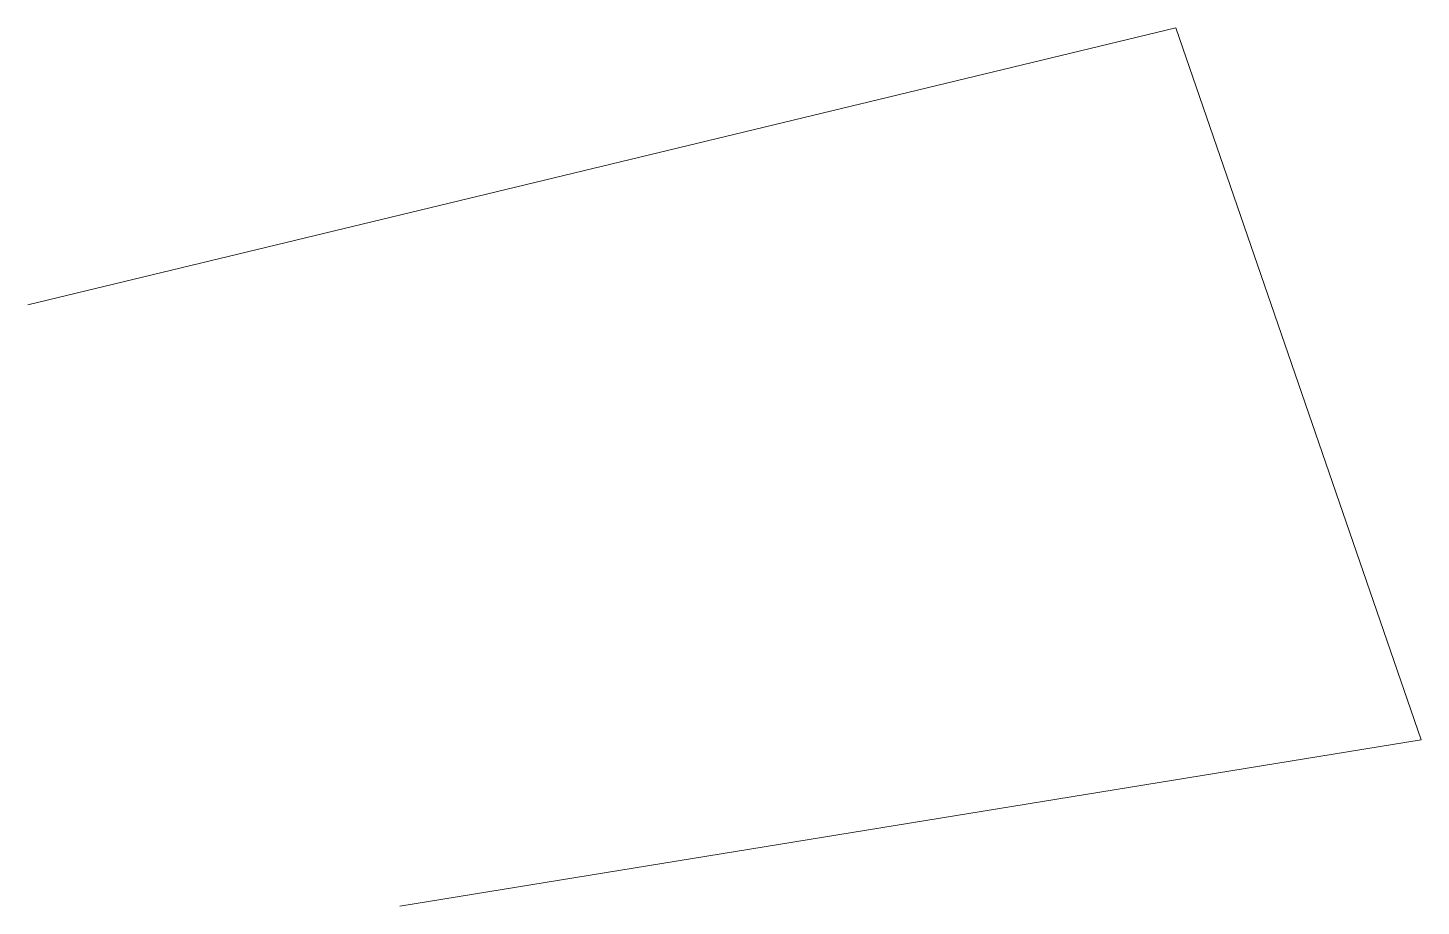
# Model space of a CAD drawing. Header units: millimetres. Extents: x -7.2 to 36.8, y -3.2 to 24.5.
import ezdxf

# ---------------------------------------------------------------- set-up
doc = ezdxf.new("R2010")
doc.units = ezdxf.units.MM
doc.header["$LTSCALE"] = 50
doc.layers.add('Design Layer-1', color=7, linetype='Continuous')

msp = doc.modelspace()

# ---------------------------------------------------------------- linework, layer by layer
at = {"layer": 'Design Layer-1', "color": 7, "linetype": 'Continuous', "lineweight": 5, "transparency": 33554687, "invisible_edges": 8}
msp.add_3dface([(4.5, -3.25, 1.5), (36.75, 2, 9.25), (29, 24.5, 17), (-7.25, 15.75, 5.5)], dxfattribs=at)

doc.saveas('drawing.dxf')
